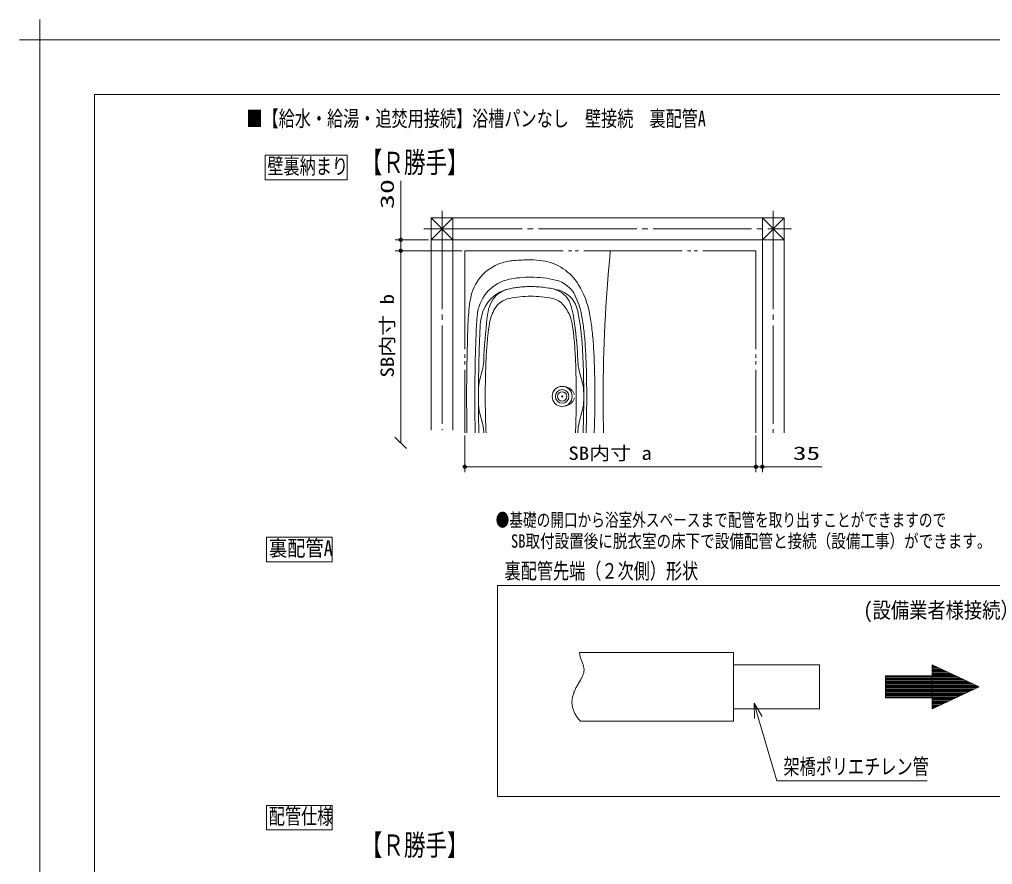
# Model space of a CAD drawing. Units: millimetres on the paper. Extents: x -305 to 305, y -152 to 152.
# Drawn here: x -304.8 to -126.5, y -2.5 to 152.3 of the extents above; entities that cross this region are included whole.
import ezdxf
from ezdxf.enums import TextEntityAlignment as Align

# ---------------------------------------------------------------- set-up
doc = ezdxf.new("R2010")
doc.units = ezdxf.units.MM
doc.linetypes.add('LONG_CHAIN', pattern=[21, 18, -1, 1, -1])
doc.linetypes.add('LONG_DOUBLE_CHAIN', pattern=[21.8, 18, -1, 0.6, -0.6, 0.6, -1])
doc.layers.add('0-0_PV', color=7, linetype='Continuous')
for name, color, linetype, lineweight in [('0-1_RV', 7, 'Continuous', 9), ('0-2_0', 7, 'Continuous', 9), ('0-4_1図面枠', 7, 'Continuous', 9), ('0-5_図面枠', 3, 'Continuous', 9), ('0-6_DEFPOINTS', 7, 'Continuous', 9)]:
    doc.layers.add(name, color=color, linetype=linetype, lineweight=lineweight)
doc.styles.add('ＭＳ ゴシック', font='')
doc.styles.get('ＭＳ ゴシック').set_extended_font_data('MS Gothic')

# ---------------------------------------------------------------- blocks, each defined once
blk = doc.blocks.new('_OBLIQUE')
at = {"layer": '0-2_0'}
blk.add_line((-0.5, -0.5), (0.5, 0.5), dxfattribs=at)
blk = doc.blocks.new('_DOTSMALL')
at = {"layer": '0-2_0'}
for p, q in [((0.0746, 0.1), (-0.0746, 0.1)), ((0.1223, -0.0248), (-0.1223, -0.0248))]:
    blk.add_line(p, q, dxfattribs=at)
for points in [[(0.125, 0), (0.124, 0.0157), (0.1211, 0.0311), (0.1162, 0.046), (0.1095, 0.0602), (0.1011, 0.0735), (0.0911, 0.0856), (0.0797, 0.0963), (0.067, 0.1055), (0.0532, 0.1131), (0.0386, 0.1189), (0.0234, 0.1228), (0.0078, 0.1248), (-0.0078, 0.1248), (-0.0234, 0.1228), (-0.0386, 0.1189), (-0.0532, 0.1131), (-0.067, 0.1055), (-0.0797, 0.0963), (-0.0911, 0.0856), (-0.1011, 0.0735), (-0.1095, 0.0602), (-0.1162, 0.046), (-0.1211, 0.0311), (-0.124, 0.0157), (-0.125, 0), (0, 0)], [(-0.125, 0), (-0.124, -0.0157), (-0.1211, -0.0311), (-0.1162, -0.046), (-0.1095, -0.0602), (-0.1011, -0.0735), (-0.0911, -0.0856), (-0.0797, -0.0963), (-0.067, -0.1055), (-0.0532, -0.1131), (-0.0386, -0.1189), (-0.0234, -0.1228), (-0.0078, -0.1248), (0.0078, -0.1248), (0.0234, -0.1228), (0.0386, -0.1189), (0.0532, -0.1131), (0.067, -0.1055), (0.0797, -0.0963), (0.0911, -0.0856), (0.1011, -0.0735), (0.1095, -0.0602), (0.1162, -0.046), (0.1211, -0.0311), (0.124, -0.0157), (0.125, 0), (0, 0)]]:
    blk.add_lwpolyline(points, close=True, dxfattribs=at)
blk = doc.blocks.new('グループ-6')
at = {"layer": '0-4_1図面枠'}
for p, q in [((-4200, 2895), (-4200, 3045)), ((-4275, 2970), (-4125, 2970))]:
    blk.add_line(p, q, dxfattribs=at)
blk = doc.blocks.new('_OPEN30')
at = {"layer": '0-2_0'}
blk.add_line((0, 0), (-1, 0), dxfattribs=at)
blk.add_lwpolyline([(-1, 0.2679), (0, 0), (-1, -0.2679)], dxfattribs=at)

msp = doc.modelspace()

# ---------------------------------------------------------------- linework, layer by layer
at = {"layer": '0-1_RV'}
for p, q in [((-259.775, 127.39), (-259.775, 122.894)), ((-259.775, 127.39), (-244.775, 127.39)), ((-244.775, 127.39), (-244.775, 122.894)), ((-259.775, 122.894), (-244.775, 122.894)), ((-234.931, 111.901), (-234.931, 122.732)), ((-229.368, 115.901), (-229.368, 77.067)), ((-229.368, 115.901), (-164.701, 115.901)), ((-229.368, 115.901), (-225.368, 111.901)), ((-229.368, 111.901), (-225.368, 115.901)), ((-225.368, 115.901), (-225.368, 77.067)), ((-168.701, 115.901), (-168.701, 76.567)), ((-168.701, 115.901), (-164.701, 111.901)), ((-168.701, 111.901), (-164.701, 115.901)), ((-164.701, 115.901), (-164.701, 76.567)), ((-229.868, 111.901), (-235.931, 111.901)), ((-234.931, 109.901), (-234.931, 111.901)), ((-229.368, 111.901), (-164.701, 111.901)), ((-223.701, 109.901), (-235.931, 109.901)), ((-234.931, 74.735), (-234.931, 109.901)), ((-234.931, 109.581), (-234.931, 107.261)), ((-196.568, 109.901), (-196.568, 109.566)), ((-220.009, 87.927), (-220.424, 86.351)), ((-202.227, 87.927), (-201.689, 85.885)), ((-202.227, 78.541), (-201.689, 80.583)), ((-220.008, 78.519), (-220.424, 80.098)), ((-223.201, 76.067), (-223.201, 69.346)), ((-169.868, 76.067), (-169.868, 69.346)), ((-168.701, 76.567), (-168.701, 69.346)), ((-169.868, 70.346), (-223.201, 70.346)), ((-168.701, 70.346), (-169.868, 70.346)), ((-168.701, 70.346), (-157.828, 70.346)), ((-259.518, 57.43), (-259.518, 52.934)), ((-259.518, 57.43), (-247.518, 57.43)), ((-247.518, 57.43), (-247.518, 52.934)), ((-259.518, 52.934), (-247.518, 52.934)), ((-217.239, 48.587), (-217.239, 9.995)), ((-217.239, 48.587), (-66.877, 48.587)), ((-174.003, 36.346), (-202.21, 36.346)), ((-174.003, 36.346), (-174.003, 23.749)), ((-158.257, 34.08), (-174.003, 34.08)), ((-158.257, 34.08), (-158.257, 26.015)), ((-137.571, 34.08), (-137.571, 26.015)), ((-137.571, 34.08), (-129.006, 30.048)), ((-137.219, 33.915), (-137.571, 33.915)), ((-136.794, 33.715), (-137.571, 33.715)), ((-136.37, 33.515), (-137.571, 33.515)), ((-135.945, 33.315), (-137.571, 33.315)), ((-135.52, 33.115), (-137.571, 33.115)), ((-135.095, 32.915), (-137.571, 32.915)), ((-134.671, 32.715), (-137.571, 32.715)), ((-134.246, 32.515), (-137.571, 32.515)), ((-133.821, 32.315), (-137.571, 32.315)), ((-133.396, 32.115), (-137.571, 32.115)), ((-146.135, 32.064), (-146.135, 28.031)), ((-146.135, 32.064), (-146.135, 28.031)), ((-137.571, 32.064), (-146.135, 32.064)), ((-132.972, 31.915), (-146.135, 31.915)), ((-132.547, 31.715), (-146.135, 31.715)), ((-132.122, 31.515), (-146.135, 31.515)), ((-131.697, 31.315), (-146.135, 31.315)), ((-131.273, 31.115), (-146.135, 31.115)), ((-130.848, 30.915), (-146.135, 30.915)), ((-130.423, 30.715), (-146.135, 30.715)), ((-129.999, 30.515), (-146.135, 30.515)), ((-129.574, 30.315), (-146.135, 30.315)), ((-129.149, 30.115), (-146.135, 30.115)), ((-129.288, 29.915), (-146.135, 29.915)), ((-129.713, 29.715), (-146.135, 29.715)), ((-130.138, 29.515), (-146.135, 29.515)), ((-130.562, 29.315), (-146.135, 29.315)), ((-130.987, 29.115), (-146.135, 29.115)), ((-131.412, 28.915), (-146.135, 28.915)), ((-131.837, 28.715), (-146.135, 28.715)), ((-129.006, 30.048), (-137.571, 26.015)), ((-132.261, 28.515), (-146.135, 28.515)), ((-132.686, 28.315), (-146.135, 28.315)), ((-133.111, 28.115), (-146.135, 28.115)), ((-137.571, 28.031), (-146.135, 28.031)), ((-133.536, 27.915), (-137.571, 27.915)), ((-133.96, 27.715), (-137.571, 27.715)), ((-134.385, 27.515), (-137.571, 27.515)), ((-134.81, 27.315), (-137.571, 27.315)), ((-135.235, 27.115), (-137.571, 27.115)), ((-135.659, 26.915), (-137.571, 26.915)), ((-158.257, 26.015), (-174.003, 26.015)), ((-136.084, 26.715), (-137.571, 26.715)), ((-136.509, 26.515), (-137.571, 26.515)), ((-136.933, 26.315), (-137.571, 26.315)), ((-137.358, 26.115), (-137.571, 26.115)), ((-174.003, 23.749), (-202.028, 23.749)), ((-217.239, 9.995), (-66.877, 9.995)), ((-259.518, 8.349), (-259.518, 3.853)), ((-259.518, 8.349), (-247.518, 8.349)), ((-247.518, 8.349), (-247.518, 3.853)), ((-259.518, 3.853), (-247.518, 3.853))]:
    msp.add_line(p, q, dxfattribs=at)
at = {"layer": '0-1_RV', "linetype": 'LONG_CHAIN'}
for p, q in [((-227.368, 117.234), (-227.368, 77.067)), ((-166.701, 117.234), (-166.701, 76.567)), ((-230.701, 113.901), (-163.368, 113.901))]:
    msp.add_line(p, q, dxfattribs=at)
at = {"layer": '0-1_RV', "linetype": 'LONG_DOUBLE_CHAIN'}
for p, q in [((-223.201, 109.901), (-169.868, 109.901)), ((-223.201, 109.901), (-223.201, 76.567)), ((-169.868, 109.901), (-169.868, 76.567))]:
    msp.add_line(p, q, dxfattribs=at)
at = {"layer": '0-1_RV'}
for points in [[(-202.21, 36.346), (-202.188, 36.179), (-202.162, 36.014), (-202.132, 35.849), (-202.096, 35.685), (-202.054, 35.521), (-202.006, 35.357), (-201.953, 35.193), (-201.895, 35.03), (-201.835, 34.867), (-201.773, 34.704), (-201.71, 34.542), (-201.649, 34.38), (-201.59, 34.218), (-201.535, 34.057), (-201.485, 33.896), (-201.442, 33.737), (-201.406, 33.577), (-201.38, 33.419), (-201.365, 33.261), (-201.361, 33.103), (-201.37, 32.947), (-201.39, 32.791), (-201.42, 32.636), (-201.461, 32.481), (-201.51, 32.327), (-201.568, 32.173), (-201.633, 32.019), (-201.704, 31.865), (-201.781, 31.711), (-201.862, 31.558), (-201.948, 31.404), (-202.036, 31.25), (-202.127, 31.096), (-202.22, 30.941), (-202.313, 30.786), (-202.405, 30.63), (-202.497, 30.474), (-202.587, 30.317), (-202.675, 30.16)], [(-202.675, 30.16), (-202.76, 30.001), (-202.842, 29.842), (-202.92, 29.683), (-202.996, 29.523), (-203.068, 29.362), (-203.136, 29.201), (-203.201, 29.039), (-203.261, 28.877), (-203.316, 28.715), (-203.367, 28.552), (-203.413, 28.389), (-203.453, 28.226), (-203.489, 28.063), (-203.518, 27.899), (-203.542, 27.735), (-203.559, 27.571), (-203.57, 27.407), (-203.575, 27.243), (-203.573, 27.079), (-203.564, 26.916), (-203.547, 26.752), (-203.523, 26.588), (-203.492, 26.425), (-203.454, 26.262), (-203.41, 26.1), (-203.359, 25.939), (-203.302, 25.779), (-203.239, 25.62), (-203.171, 25.462), (-203.098, 25.306), (-203.02, 25.152), (-202.937, 25), (-202.85, 24.85), (-202.758, 24.703), (-202.663, 24.557), (-202.564, 24.415), (-202.463, 24.275), (-202.358, 24.139), (-202.25, 24.006)], [(-202.25, 24.006), (-202.14, 23.876), (-202.028, 23.749)], [(-138.531, 12.838), (-166.071, 12.838), (-169.44, 24.431)]]:
    msp.add_lwpolyline(points, dxfattribs=at)
msp.add_lwpolyline([(-146.135, 32.064), (-146.135, 28.031), (-137.571, 28.031), (-137.571, 26.015), (-129.006, 30.048), (-137.571, 34.08), (-137.571, 32.064)], close=True, dxfattribs=at)
for radius in [1.833, 1.25, 0.85, 0.1, 0.0833]:
    msp.add_circle((-205.368, 83.234), radius, dxfattribs=at)
for centre, radius, start, end in [((69.465, 83.234), 267.333, 174.34726, 180), ((-213.949, 99.715), 8.333, 108.46728, 170.71873), ((-213.421, 98.134), 10, 94.95444, 108.46728), ((-211.118, 71.567), 36.667, 89.99999, 94.95444), ((-211.118, 93.567), 14.667, 81.67971, 90), ((-210.346, 98.844), 9.333, 31.16034, 81.67971), ((-213.606, 97.487), 7.333, 101.32804, 171.15395), ((-211.118, 85.067), 20, 90.00001, 101.32804), ((-211.118, 85.067), 20, 76.84989, 89.99999), ((-207.781, 99.349), 5.333, 25.55599, 76.84989), ((-216.051, 95.395), 16, 11.00864, 31.16034), ((-213.762, 96.579), 6.5, 101.29342, 167.16152), ((-214.088, 98.214), 4.833, 101.30119, 162.46615), ((-207.926, 98.679), 4.333, 20.76615, 78.24482), ((-207.184, 98.161), 4.667, 17.32322, 75.13371), ((-216.051, 95.395), 14.5, 11.00864, 25.55599), ((-189.276, 95.683), 33.333, 170.71873, 177.6217), ((-214.251, 97.257), 4, 101.29342, 149.17082), ((-211.118, 81.567), 20, 90.00001, 101.29342), ((-211.118, 81.567), 20, 78.7065, 89.99999), ((-207.919, 97.584), 3.667, 39.15375, 78.7065), ((-210.781, 95.292), 7.333, 10.07233, 38.92663), ((-213.225, 96.67), 10, 9.45382, 20.76615), ((-200.469, 101.093), 0.333, 184.46931, 184.50491), ((-200.469, 101.093), 0.333, 184.46931, 184.50491), ((-206.36, 96.359), 14.667, 171.15395, 176.99943), ((-207.421, 95.149), 13, 167.22256, 177.09528), ((-209.495, 96.709), 9.667, 162.16474, 173.82697), ((-210.782, 95.266), 8, 149.65551, 169.86186), ((-268.138, 87.526), 65.669, 3.31712, 9.45382), ((-216.052, 95.395), 13.956, 11.00864, 17.32322), ((-235.03, 91.703), 33.289, 6.27211, 11.00864), ((-235.029, 91.703), 33.833, 6.27211, 11.00864), ((-235.029, 91.703), 35.333, 6.27211, 11.00864), ((110.465, 83.234), 333.333, 177.6217, 180), ((45.799, 83.234), 267.167, 177.01914, 180), ((-104.182, 84.633), 115.67, 173.48916, 177.49565), ((-187.251, 90.992), 31.917, 169.74567, 174.03081), ((-234.985, 90.992), 31.917, 5.96919, 10.07234), ((45.799, 83.234), 266.5, 177.29578, 179.7797), ((-268.163, 88.061), 66.623, 3.62322, 6.27211), ((-268.162, 88.061), 67.167, 3.62322, 6.27211), ((-268.162, 88.061), 68.667, 3.62322, 6.27211), ((-154.098, 87.526), 65.25, 174.03081, 176.68288), ((-268.138, 87.526), 65.25, 3.31712, 5.96919), ((-104.182, 84.633), 115.25, 176.68288, 178.39679), ((-318.054, 84.633), 115.25, 1.60321, 3.31712), ((-318.05, 84.603), 115.667, 2.51885, 3.35194), ((-318.063, 84.902), 116.623, 1.91139, 3.62322), ((-318.063, 84.902), 117.167, 1.91139, 3.62322), ((-318.063, 84.902), 118.667, 1.91139, 3.62322), ((-228.067, 90.051), 8.333, 345.23097, 357.49565), ((-194.17, 90.052), 8.333, 182.51885, 194.76903), ((-54.201, 83.234), 165.25, 178.39679, 180), ((-368.035, 83.234), 165.25, 0, 1.60321), ((-368.036, 83.234), 166.623, 0, 1.9155), ((-368.035, 83.234), 167.167, 0, 1.91139), ((-368.035, 83.234), 168.667, 0, 1.91139), ((-212.366, 84.227), 8.333, 165.23097, 179.7797), ((-209.747, 83.761), 8.333, 0.19076, 14.76903), ((45.799, 83.234), 266.5, 179.7797, 180), ((110.465, 83.234), 333.333, 180, 181.14599), ((45.799, 83.234), 267.167, 180, 181.42986), ((45.799, 83.234), 266.5, 180, 180.22441), ((45.799, 83.234), 266.5, 180.22441, 181.43344), ((-212.366, 82.223), 8.333, 180.22441, 194.76842), ((-54.201, 83.234), 165.25, 180, 181.60321), ((-368.035, 83.234), 165.25, 358.39679, 0), ((-209.747, 82.707), 8.333, 345.23097, 359.80924), ((-368.036, 83.234), 166.623, 358.0845, 0), ((-368.035, 83.234), 167.167, 358.08861, 0), ((-368.035, 83.234), 168.667, 358.08861, 0), ((69.465, 83.234), 267.333, 180, 181.42897), ((-228.066, 76.395), 8.333, 2.5145, 14.76842), ((-104.182, 81.835), 115.25, 181.60321, 182.61976), ((-318.054, 81.835), 115.25, 357.38024, 358.39679), ((-194.17, 76.416), 8.333, 165.23097, 177.48115), ((-104.182, 81.835), 115.67, 182.5145, 182.61024), ((-318.05, 81.865), 115.667, 357.37472, 357.48115), ((-318.063, 81.566), 116.623, 357.54329, 358.08861), ((-318.063, 81.566), 117.167, 357.5547, 358.08861), ((-318.063, 81.566), 118.667, 357.58563, 358.08861)]:
    msp.add_arc(centre, radius, start, end, dxfattribs=at)
at = {"layer": '0-1_RV', "linetype": 'LONG_DOUBLE_CHAIN'}
for start, end in [(90.00001, 101.29342), (75.13371, 89.99999)]:
    msp.add_arc((-211.118, 83.341), 20, start, end, dxfattribs=at)
for start_param, end_param in [(3.3180679, 4.4414697), (1.8417156, 2.9651174)]:
    msp.add_ellipse((-205.368, 83.234), major_axis=(-2.25, 0), ratio=0.814815, start_param=start_param, end_param=end_param, dxfattribs=at)
at = {"layer": '0-5_図面枠'}
msp.add_lwpolyline([(-291.017, -138.498), (108.983, -138.498), (108.983, 138.502), (-291.017, 138.502)], close=True, dxfattribs=at)
at = {"layer": '0-6_DEFPOINTS'}
for p in [(118.983, 148.502), (-301.017, -148.498)]:
    msp.add_line(p, (-301.017, 148.502), dxfattribs=at)

# ---------------------------------------------------------------- block references
at = {"layer": '0-1_RV'}
for name, p, xscale, yscale, rotation in [('_DOTSMALL', (-234.931, 111.901), 2.32, 2.32, 90), ('_DOTSMALL', (-234.931, 109.901), 2.32, 2.32, 270), ('_DOTSMALL', (-234.931, 109.901), 2.121326, 2.121326, 90), ('_OBLIQUE', (-234.931, 74.735), 2.121326, 2.121326, 270), ('_DOTSMALL', (-223.201, 70.346), 2.32, 2.32, 180), ('_DOTSMALL', (-168.701, 70.346), 2.32, 2.32, 180), ('_OPEN30', (-170.213, 27.091), 2.77, 2.77, 106.20239)]:
    msp.add_blockref(name, p, dxfattribs=dict(at, xscale=xscale, yscale=yscale, rotation=rotation))
at = {"layer": '0-1_RV', "xscale": 2.32, "yscale": 2.32}
msp.add_blockref('_DOTSMALL', (-169.868, 70.346), dxfattribs=at)
msp.add_blockref('_DOTSMALL', (-169.868, 70.346), dxfattribs=at)
at = {"layer": '0-4_1図面枠', "xscale": 0.05, "yscale": 0.05}
msp.add_blockref('グループ-6', (-91.017, 0.002), dxfattribs=at)

# ---------------------------------------------------------------- texts
at = {"layer": '0-0_PV', "style": 'ＭＳ ゴシック', "width": 0.75}
msp.add_text('■【給水・給湯・追焚用接続】浴槽パンなし\u3000壁接続\u3000裏配管A', height=2.886, dxfattribs=at).set_placement((-263.19, 131.797), align=Align.BOTTOM_LEFT)
at = {"layer": '0-1_RV', "style": 'ＭＳ ゴシック'}
for s, height, width, p in [('【Ｒ勝手】', 3.849, 0.75, (-242.222, 123.011)), ('壁裏納まり', 2.889, 0.75, (-259.359, 123.087)), ('SB内寸 a', 2.441, 1.15, (-204.239, 70.876)), ('35', 2.444, 1.5, (-163.108, 70.876)), ('●基礎の開口から浴室外スペースまで配管を取り出すことができますので', 2.444, 0.75, (-217.542, 58.649)), ('裏配管A', 2.886, 0.85, (-259.083, 53.127)), ('\u3000SB取付設置後に脱衣室の床下で設備配管と接続（設備工事）ができます。', 2.444, 0.8, (-217.413, 54.791)), ('裏配管先端（２次側）形状', 2.889, 0.75, (-215.911, 48.963)), ('(設備業者様接続）', 2.886, 0.85, (-150.181, 41.776)), ('架橋ポリエチレン管', 2.889, 0.75, (-164.832, 13.145)), ('配管仕様', 2.889, 0.75, (-259.102, 4.046)), ('【Ｒ勝手】', 3.849, 0.75, (-242.222, -1.989))]:
    msp.add_text(s, height=height, dxfattribs=dict(at, width=width)).set_placement(p, align=Align.BOTTOM_LEFT)
for s, height, width, p in [('30', 2.444, 1.65, (-235.461, 117.541)), ('SB内寸 b', 2.441, 1.15, (-235.461, 86.685))]:
    msp.add_text(s, height=height, rotation=90, dxfattribs=dict(at, width=width)).set_placement(p, align=Align.BOTTOM_LEFT)

doc.saveas('drawing.dxf')
